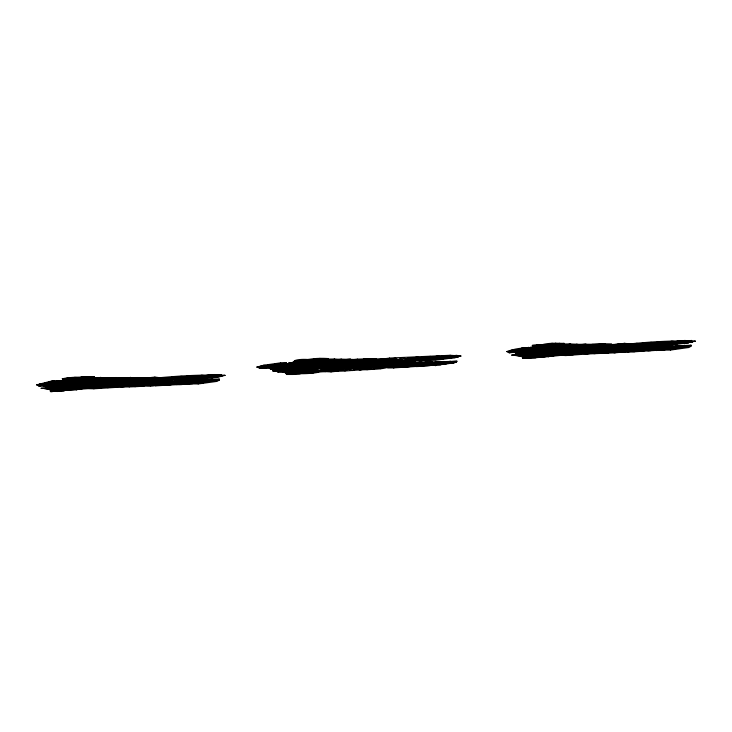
<?xml version="1.0" encoding="UTF-8"?>
<svg xmlns="http://www.w3.org/2000/svg" width="732" height="732" viewBox="0 0 732 732"><rect width="100%" height="100%" fill="white"/><g stroke="black" fill="none" stroke-linecap="round" stroke-linejoin="round"><path stroke-width="1.1" d="M685.015 340.353L676.277 344.177L671.647 343.811L669.048 344.708L650.775 342.366L641.534 346.639L580.76 351.635L553.904 354.956L542.293 357.298L531.35 355.011L527.671 353.931L527.681 353.034C556.576 342.018 588.08 344.15 618.421 344.982C644.004 347.069 670.265 346.236 695.4 341.204C635.303 338.806 575.727 353.483 515.685 353.895L517.469 354.434L527.671 353.931L572.406 348.761L592.38 347.334L624.588 343.299L647.82 345.943L657.775 341.972L667.712 342.274L691.777 340.453L682.682 343.583C632.677 342.951 582.937 351.488 533.052 354.004L527.25 356.841L522.309 357.527L522.74 358.415C551.855 357.408 580.65 351.872 609.893 352.302C636.996 351.314 663.704 345.385 690.889 346.364L691.09 345.248L647.417 346.785L626.876 350.006L597.724 352L587.311 353.977L565.882 355.569L553.904 354.956L511.54 355.112L521.998 354.38L523.124 353.666L534.351 352.376L561.746 352.723L636.584 346.108L692.463 342.247L678.5 340.874L662.25 345.184L643.263 342.86L637.892 345.065L634.049 348.359L633.299 350.353C619.858 355.743 605.904 348.066 592.38 347.334C572.717 344.854 552.102 343.464 532.301 345.394L533.39 346.895C573.998 351.753 614.285 339.712 654.82 345.605L671.665 341.204L688.528 343.171M450.235 355.276L445.449 357.198L443.043 359.119L431.679 359.137L429.181 360.272L408.621 357.509L401.511 362.852C374.015 365.451 346.355 366.494 319.143 371.289L310.972 368.837L292.791 368.809L292.022 369.88L331.02 371.902L338.093 371.133L340.188 369.687L340.947 366.787C360.702 358.351 383.312 357.125 404.393 360.675C423.142 361.462 442.704 360.409 460.913 356.036L450.235 355.276L389.506 358.067L357.436 362.514L336.665 364.362L306.836 364.362L256.85 367.08L260.281 368.361C277.62 367.501 294.465 372.378 311.768 372.295C330.004 372.039 347.984 368.132 366.293 368.589C396.222 364.243 426.948 368.306 456.42 362.267L456.942 361.205L413.763 362.532L392.562 365.597L363.539 367.437L338.047 365.231L286.642 366L258.57 367.546L267.143 365.68L304.512 363.383L341.423 359.174L383.293 360.117L407.55 362.203L414.257 361.471L423.169 356.786C434.387 358.341 445.825 356.063 457.07 355.34L449.256 358.46C418.978 357.125 388.948 363.337 358.726 364.316C330.022 367.226 301.328 369.788 272.496 370.84C287.676 373.238 303.304 375.113 318.612 372.277L319.143 371.289L330.946 365.497L336.665 364.362L344.671 359.769L350.454 358.945L350.308 359.998C342.347 366.686 330.708 365.652 321 367.318C306.296 367.674 292.095 370.657 277.593 371.984C294.868 366.641 313.204 368.04 330.946 365.497L329.464 363.429L329.803 361.288L334.634 359.009L362.23 360.867L390.989 361.709L401.511 362.852L407.55 362.203L416.179 357.097L435.915 359.723L438.029 358.799L458.47 357.051L443.802 355.807L431.679 359.137L326.161 368.278L289.845 367.674L263.52 365.277L256.85 367.08M214.915 374.473L205.317 378.188L200.879 377.794L198.033 378.673L191.354 377.282L180.822 376.34L170.382 380.484L164.453 381.189L148.111 379.707L121.475 379.02L107.247 377.611L93.54 377.62L61.387 381.628L57.005 383.376L53.518 385.663L53.033 386.908L48.834 386.222L48.852 385.178L51.185 383.907L71.516 382.104L74.362 381.079L81.655 380.155L107.247 377.611L148.212 378.719L170.382 380.484L217.697 377.245L225.063 375.351C165.084 372.936 105.49 386.588 45.567 387.137L47.278 387.667L57.517 387.173L154.873 377.09L176.851 379.771L187.813 375.974L197.503 376.303L221.595 374.592L211.804 377.62L200.568 376.916L191.354 377.282L135.127 381.939L107.476 383.458L84.308 386.13L62.723 387.274L55.733 390.065L50.142 390.76L50.728 391.647C106.79 387.365 162.769 379.908 219.106 380.265L219.353 379.139C190.695 378.115 162.669 383.769 134.185 385.059C103.148 386.981 71.992 387.823 40.955 388.308L51.908 387.594L53.033 386.908L64.169 385.618L90.246 386.038L165.743 379.89L221.869 376.349L208.474 374.94L191.198 379.112L173.319 376.797L167.363 378.847L162.348 382.26L161.388 384.09C143.564 391.281 124.257 373.494 107.65 386.194C86.943 384.739 66.036 382.763 45.567 387.137M217.697 377.245L201.684 375.251L183.75 379.496L174.747 378.389L148.239 377.721L148.111 379.707L143.234 382.973L122.528 386.99L93.833 388.793L67.463 388.18L62.723 387.274L64.169 385.618L74.975 382.26L116.104 377.502L115.839 378.517C107.43 383.66 96.697 383.614 88.233 388.472M48.834 386.222L39.006 386.066L36.6 384.84L52.045 380.887L67.097 383.394L70.409 385.59L74.637 383.861L82.588 383.861L99.781 384.263L122.528 386.99L129.225 386.917L129.28 386.121L169.138 383.76L200.129 379.698L201.886 380.503L216.672 381.436L219.106 380.265C196.322 382.479 173.319 384.501 150.444 382.26C135.942 379.817 121.21 381.015 108.071 387.658L103.45 386.899L101.062 388.015C84.134 385.865 67.683 390.604 50.728 391.647M521.907 347.544L537.526 350.015L540.518 352.339C554.774 346.382 570.722 347.078 585.81 345.037L585.948 344.031L580.019 344.845C569.13 353.034 554.197 346.648 541.707 348.679C529.812 347.069 518.265 347.38 506.855 351.561L509.225 352.797C528.239 351.076 547.326 348.341 566.504 349.777C581.501 348.13 597.733 356.21 611.568 347.682L611.577 343.894L599.773 343.72L585.81 345.037C580.988 349.109 573.906 348.313 568.846 352.028L568.746 353.446L565.882 355.569M164.453 381.189L109.343 385.023L82.03 388.17L81.838 389.131C71.718 390.193 61.625 390.559 51.505 388.18L51.908 387.594L44.652 388.692L48.047 389.186L57.517 387.173L57.608 386.267L71.516 382.104L74.637 383.861C98.793 379.176 123.626 376.852 148.239 377.721M635.724 347.361L624.643 346.291L591.584 345.467L570.576 343.921L566.641 344.982L565.79 345.962L565.543 347.92L566.504 349.777L565.314 350.765L561.746 352.723L553.904 354.956L553.804 355.935L546.767 356.008L522.74 358.415M286.505 363.063L286.404 363.85L277.629 365.661L275.534 366.668L274.985 367.729L269.724 368.443L269.156 367.272L260.619 366.156L267.143 365.68L268.607 364.545L280.676 362.834L286.505 363.063C278.773 363.145 271.892 366.229 264.691 368.251L263.392 367.555L259.668 368.004M269.724 368.443L270.675 369.239L278.197 368.91L289.845 367.674L296.359 365.771L344.626 368.388L362.047 366.769L371.389 363.749L407.44 366.979L423.352 364.234L450.638 362.12L445.642 364.005L426.381 361.992L417.743 363.969L417.624 364.911L418.704 365.671C429.464 367.199 440.005 363.31 450.436 361.251L450.638 362.12L456.42 362.267C429.922 365.076 403.176 366.247 376.632 363.182C362.898 362.953 348.652 363.154 335.375 366.384C324.624 372.533 311.036 368.91 299.168 369.55C307.23 374.272 317.102 370.218 324.221 365.469C347.288 360.849 371.06 361.05 394.402 363.438C415.236 365.323 436.19 362.505 456.942 361.205M691.09 345.248L684.905 346.218L680.367 348.24L661.975 346.748L638.89 347.718L638.78 348.469L641.049 350.006L670.43 350.079L688.592 347.526L690.889 346.364C667.987 348.725 644.901 350.564 621.898 348.505C607.523 346.382 592.746 346.95 580.055 354.389C558.333 350.07 536.812 358.68 515.301 355.487L521.998 354.38L522.126 354.965L524.789 355.523L538.331 356.74L555.698 352.797L560.675 349.676L570.109 348.121L573.851 349.576M559.696 343.326L553.31 344.873L551.818 346.739L533.006 346.181L564.216 343.39L563.448 344.214L553.172 345.742L531.432 348.222L518.768 348.642L531.752 350.646L538.331 347.243L540.472 345.202C548.094 342.613 556.302 343.281 564.216 343.39M455.02 357.985L437.068 356.118L427.543 358.488L421.788 360.812L411.54 360.016L401.886 357.902L398.016 359.595L397.75 361.187C389.982 369.843 377.922 368.8 367.098 369.742C351.305 369.633 334.561 373.869 319.372 368.379M515.685 353.895L518.915 352.97L519.098 351.909L521.458 350.591L541.707 348.679L545.02 350.527L551.608 351.387L568.846 352.028L587.311 353.977L614.935 352.842L684.905 346.218L684.438 345.294L664.253 349.869L627.745 352.22M97.502 385.224L97.191 386.624L93.833 388.793M127.194 381.226L127.697 379.213L130.415 377.291M263.52 365.277L268.607 364.545L273.988 364.993L274.72 363.786L286.404 363.85L292.882 362.331L317.276 360.098L331.413 360.062L355.478 361.745L378.051 366.869L393.413 367.922L398.839 366.009L399.114 364.939L401.511 362.852M680.367 348.24L663.046 348.88L659.413 349.713C655.012 348.084 650.501 352.275 646.109 350.235L641.863 351.333L614.926 349.246L601.1 352.742L594.558 353.648L575.764 351.15L553.502 350.491L545.249 348.816L544.471 347.673L544.773 346.602L546.548 345.541L551.891 343.345L556.704 344.013L570.576 343.921M107.65 386.194L115.409 387.255L119.609 386.286L119.975 384.995C130.918 380.274 143.207 380.411 154.882 379.222C168.021 376.275 181.472 378.837 194.703 375.543L200.568 376.916L225.063 375.351M646.109 350.235L646.383 349.274L643.401 347.654M167.299 381.546L167.088 382.278L169.138 383.76L198.189 383.952L216.672 381.436M528.751 347.297L521.806 349.539L521.458 350.591L506.855 351.561M387.631 367.903L411.604 365.909L411.951 364.939C423.05 362.88 434.424 365.863 445.642 364.005M64.169 385.618L51.185 383.907L38.009 385.252L42.731 385.27L43.27 386.002C62.989 382.589 83 382.882 102.919 383.083C115.436 384.108 128.896 387.997 140.526 381.372L141.917 377.575L82.588 383.861L74.975 382.26L74.362 381.079L74.756 380L81.874 376.751L94.254 376.788L93.54 377.62L78.781 377.877L62.979 379.579L62.293 378.792C72.871 376.413 83.613 377.547 94.254 376.788M670.43 350.079L670.915 348.78L675.627 349.146M657.464 349.21L659.258 347.608L666.321 346.007L666.751 346.922L671.82 345.815L673.632 346.62L688.592 347.526M110.056 378.307L101.684 382.26L74.975 382.26L61.387 381.628L58.862 380.667L51.597 382.9L51.185 383.907L40.992 383.568M521.998 354.38L517.195 355.743L517.469 354.434L523.124 353.666L523.654 352.421L531.432 348.222L530.352 347.38L553.31 344.873M355.478 361.745L357.39 359.119L376.385 358.634L377.2 362.203L375.726 364.252L372.497 365.35L356.603 368.782L352.586 370.566L344.626 368.388C338.76 370.438 332.099 369.605 326.161 368.278M155.459 385.865L169.604 385.032L174.106 383.998L174.527 383.074L171.764 381.509M263.785 366.695L263.392 367.555L260.281 368.361M405.043 363.401L404.64 364.188L406.571 365.698L411.951 364.939L409.536 363.383L405.043 363.401L381.372 365.735L362.047 366.769L339.383 363.154L329.217 362.459L303.634 362.313L286.404 363.85L291.739 364.28L296.359 365.771L344.671 359.769M555.615 343.162L558.754 345.001L560.675 349.676L538.734 351.369L534.351 352.376L533.052 354.004L538.697 354.901L539.191 353.959L541.186 353.419L546.584 353.446L553.904 354.956M288.5 362.99L334.149 363.594L337.415 360.409L341.423 359.174M102.919 383.083L99.543 381.619L74.362 381.079L63.364 380.292L62.979 379.579L100.412 380.759L125.254 384.629L135.127 381.939L169.604 385.032L176.778 384.684L185.544 383.028L187.502 381.473L190.274 380.631L194.648 379.89L195.023 380.796C203.432 383.202 211.283 381.162 219.353 379.139M269.156 367.272C298.18 367.83 327.716 363.694 356.603 368.782L358.653 366.275L365.488 363.923L398.016 359.595L426.802 357.417L430.123 356.383L436.803 357.975L460.913 356.036M74.362 381.079L45.915 383.65L42.731 385.27L39.006 386.066M198.189 383.952L198.93 382.644L208.08 380.082L212.71 379.185L213.149 380.109C185.141 382.15 157.325 386.084 129.225 386.917M393.413 367.922L414.541 366.567L422.959 364.929L425.072 363.401L428.019 362.587L432.548 361.882L432.63 362.788C425.155 364.554 417.249 362.102 409.536 363.383M544.471 347.673L516.161 350.335L512.986 352L509.225 352.797M60.637 385.178L61.332 383.998L68.378 380.631L70.446 378.609L74.582 377.392L120.039 380.064L140.892 380.439L162.348 382.26L191.125 382.717L208.391 382.131M540.518 352.339L541.186 353.419C530.124 354.38 519.208 350.408 508.264 351.982L518.915 352.97L530.975 351.891L531.752 350.646M695.4 341.204L671.006 342.915L664.674 341.515C655.57 343.207 645.725 344.69 636.593 343.354L632.247 344.315L626.876 350.006L622.429 352.193M280.676 362.834L279.908 363.95L281.326 364.765L286.642 366L302.838 367.656L309.416 365.414L316.993 364.143L357.39 359.119M638.89 347.718C617.735 350.939 596.177 350.024 575.096 353.693L574.254 352.522L575.764 351.15L590.395 346.501L663.046 348.88L663.668 347.984L666.751 346.922M324.002 358.497C314.559 361.553 304.658 357.573 295.005 360.51L292.882 362.331L295.884 363.045C306.223 358.781 317.423 357.792 328.494 358.579L327.652 359.375L323.407 360.098L303.634 362.313L294.365 361.379L328.494 358.579M174.106 383.998C179.715 385.718 185.589 383.952 191.125 382.717L191.857 381.839L195.023 380.796M435.366 365.753L436.373 364.545L440.746 364.856M570.109 348.121L572.872 345.339L577.081 344.177M411.604 365.909C417.213 367.528 423.023 365.863 428.54 364.627L429.309 363.749L436.373 364.545M302.838 367.656L301.858 368.772L299.168 369.55M100.796 377.328L96.597 378.426L95.187 380.43L95.608 383.266L90.246 386.038L85.488 387.027L84.308 386.13L69.705 388.866L48.047 389.186L60.555 388.28L66.383 389.918L69.705 388.866L74.801 389.204L76.686 389.991M162.037 378.06L155.056 383.76L150.325 385.801M99.543 381.619L102.901 378.783L107.247 377.611M54.022 388.756L52.036 389.516C57.178 390.696 62.458 389.497 67.463 388.18L70.583 386.697L75.963 386.716L82.03 388.17M356.603 368.782L360.025 370.063L380.832 364.82L385.059 361.407L383.293 360.117L382.827 358.689M592.902 344.296L590.395 346.501M319.143 371.289C309.252 374.711 300.001 371.627 290 371.783L285.992 373.585L286.67 374.473L293.02 374.482L300.852 370.602L308.172 369.806L318.64 365.332L334.588 362.761L369.87 358.68L368.525 360.894L371.389 363.749M57.206 391.574L60.848 389.671M344.626 368.388L348.029 366.092L357.436 362.514M529.181 358.369L532.576 356.447M579.222 352.879L582.745 350.472L592.38 347.334M560.19 355.295L563.558 353.336L568.846 352.028M331.02 371.902L334.112 369.285L333.719 367.693M364.408 358.524L362.23 360.867L362.715 363.035L354.983 365.524L345.175 370.831L340.188 369.687M103.45 386.899L102.819 385.81C108.812 381.29 117.513 382.662 123.296 377.785M325.191 371.664L328.952 369.129M606.252 348.286L604.751 346.602L605.126 343.939L555.323 349.393L551.818 346.739L575.489 347.709L596.964 351.049L606.252 348.286L614.926 349.246L618.741 345.998L632.247 344.315M599.773 343.72L597.779 345.623L597.971 347.654M84.308 386.13L89.862 383.147L88.691 378.417L85.58 376.568M555.323 349.393L543.903 354.279L539.191 353.959M284.437 371.499L279.084 370.3L275.095 371.325L289.762 370.84L290 371.783L284.437 371.499L283.156 372.24C292.69 371.06 302.206 374.015 311.768 372.295L312.866 373.128M575.096 353.693L573.037 354.782L561.526 354.279L557.217 353.785L555.698 352.797M317.276 360.098L313.031 362.404L318.64 365.332M531.35 355.011L524.789 355.523L522.987 356.283C531.478 356.484 540.445 354.306 548.661 356.795M66.383 389.918L63.519 391.08L50.142 390.76M538.331 356.74L535.495 357.875L522.309 357.527M135.127 381.939L134.231 380.256L135.576 377.566L129.079 377.959L85.287 382.827L72.797 387.585L68.488 387.265M641.049 350.006L634.379 351.726L615.804 350.161L607.505 353.153L601.1 352.742L597.724 352L596.964 351.049M633.299 350.353L653.804 346.419C661.746 349.054 670.137 348.368 677.905 345.522L679.818 346.199M161.388 384.09L182.158 380.283C190.064 382.955 198.436 382.168 206.195 379.414L208.08 380.082M169.138 383.76L162.138 385.398L143.939 383.897L135.383 386.624L125.849 385.544L125.254 384.629M406.571 365.698L400.011 367.4L381.372 365.735L373.055 369.175L366.293 368.589L362.047 366.769M433.683 364.033L443.995 361.452L445.651 362.111M293.02 374.482L299.397 373.997L306.47 371.838M295.884 363.045L281.115 366.183L273.988 364.993M647.417 346.785L651.974 348.258L660.081 346.163L661.975 346.748M659.413 349.713L656.558 350.546L653.237 349.997L651.974 348.258M175.781 380.649L180.2 382.104L188.426 380.036L190.274 380.631M51.908 387.594L46.821 389.04L47.278 387.667L53.033 386.908M278.197 368.91L273.201 370.639L279.084 370.3L278.197 368.91L274.985 367.729L292.791 368.809L289.845 367.674M61.332 383.998L48.751 381.985L61.387 381.628L60.326 380.768L83.265 378.288L89.697 376.724M281.115 366.183L281.664 367.034L304.512 363.383C310.542 366.604 317.624 366.448 324.221 365.469L322.272 362.294L323.407 360.098L316.187 358.497L303.634 362.313L304.512 363.383M432.63 362.788L437.974 361.709L439.456 362.486L453.794 363.319M527.671 353.931L518.723 355.972L524.789 355.523M362.715 363.035L395.628 358.168L398.016 359.595M180.2 382.104L181.197 383.788C188.618 385.636 196.075 381.692 203.523 383.028M398.839 366.009L420.15 362.203L421.806 362.926L428.019 362.587M286.67 374.473L303.295 372.853M38.741 385.709C49.373 384.044 59.905 387.219 70.583 386.697L70.409 385.59M508.978 352.44L519.098 351.909M580.019 344.845C567.886 345.879 555.341 346.373 543.656 349.64C533.253 354.389 522.081 349.265 511.192 350.262M319.93 358.323L320.973 359.174L334.634 359.009M36.6 384.84L48.852 385.178M52.045 380.887L58.862 380.667M532.301 345.394C560.09 344.644 587.796 347.06 614.935 352.842L621.578 349.53L621.898 348.505L625.439 345.449L624.588 343.299M289.762 370.84L300.852 370.602M62.293 378.792C89.368 378.078 116.37 380.439 142.777 386.368L149.731 383.33L154.882 379.222L154.873 377.09M530.352 347.38L538.331 347.243M288.243 372.689L296.497 372.542M285.992 373.585L294.209 373.439M60.326 380.768L68.378 380.631M119.609 386.286L129.28 386.121M295.005 360.51C323.745 360.354 352.458 362.084 380.494 368.654L387.502 365.048L387.603 364.079L390.989 361.709L389.506 358.067M521.806 349.539L514.633 349.53L516.161 350.335L509.765 350.848L513.388 351.287M51.597 382.9L44.496 382.863L45.915 383.65L39.528 384.144L43.115 384.584M279.084 370.3L270.675 369.239M530.975 351.891L534.351 352.376M518.915 352.97L523.124 353.666M327.652 359.375L331.413 360.062M668.151 348.267L670.915 348.78M537.023 344.543L540.472 345.202M67.024 377.941L70.446 378.609M527.25 356.841L530.297 357.436M196.277 382.122L198.93 382.644M55.733 390.065L58.295 390.632M563.448 344.214L566.641 344.982M422.959 364.929L424.825 365.396M93.54 377.62L96.597 378.426M538.697 354.901L541.488 355.642M185.544 383.028L187.355 383.531M301.017 359.696L303.597 360.455M334.149 363.594L338.047 365.231M67.463 388.18L69.705 388.866M543.903 354.279L546.145 355.002L546.767 356.008M561.746 352.723L563.558 353.336M417.743 363.969L413.763 362.532M90.246 386.038L91.628 386.533M57.517 387.173L60.555 388.28M72.797 387.585L74.472 388.235L74.801 389.204M308.172 369.806L311.347 371.133L311.768 372.295M85.287 382.827L81.655 380.155L83.32 379.139L83.265 378.288M285.553 369.825L281.664 367.034M120.039 380.064L121.631 380.942M436.803 357.975L438.029 358.799M663.046 348.88L664.253 349.869M428.54 364.627L429.547 365.543M614.926 349.246L615.804 350.161M191.125 382.717L192.077 383.714M143.234 382.973L143.939 383.897M671.006 342.915L671.647 343.811M366.293 368.589L367.098 369.742M426.802 357.417L427.543 358.488M380.832 364.82L381.372 365.735M618.009 343.976L618.741 345.998L600.167 348.45L593.24 350.582L591.401 351.598L591.456 352.87M200.568 376.916L200.879 377.794M661.472 342.439L661.765 343.335M601.1 352.742L601.347 353.501M191.308 376.413L191.354 377.282"/></g></svg>
